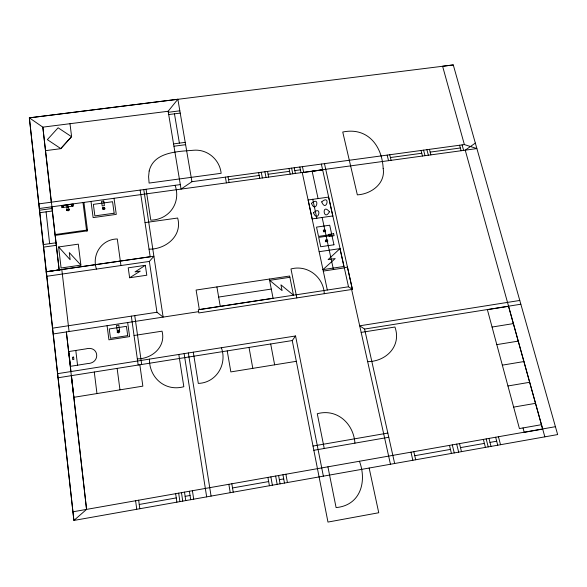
<?xml version="1.0" encoding="UTF-8"?>
<svg xmlns="http://www.w3.org/2000/svg" width="587" height="587" viewBox="0 0 587 587"><rect width="100%" height="100%" fill="white"/><g stroke="black" fill="none" stroke-linecap="round" stroke-linejoin="round"><path stroke-width="0.88" d="M327.275 240.875L326.555 241.55L325.8 240.853L326.269 240.222L327.223 240.641M325.11 230.918L324.398 231.586L323.642 230.896L324.112 230.265L325.066 230.691M58.003 377.786L292.245 340.555L295.562 335.969L323.364 476.16M168.146 111.266L177.861 99.247L191.927 181.699L181.06 189.102L168.146 111.266L42.836 127.144L29.35 117.848L46.696 276.294L149.355 261.428L153.897 256.248L46.197 271.781L73.896 520.442L557.65 434.571L453.274 64.93L29.35 117.848L73.896 520.442L86.56 509.391L71.438 375.651M322.975 269.616L343.916 266.469L339.968 248.624L328.104 259.608L335.206 258.551L322.967 269.587M117.987 330.459L117.084 332.11L118.332 332.983L119.777 331.692L118.464 330.386M475.345 143.089L465.234 150.169L544.846 436.845M145.327 265.331L135.047 271.891L140.271 271.121L129.632 277.754L128.223 267.833L145.327 265.331L146.794 275.222L129.632 277.754M72.935 511.798L555.427 426.69M139.236 504.468L176.261 497.915M185.125 496.345L190.049 495.472M232.525 487.958L268.67 481.567M279.346 479.674L283.712 478.904M414.76 455.717L450.449 449.4M460.487 447.624L484.4 443.39M489.976 442.407L496.697 441.219M541.449 424.694L519.422 428.561L487.386 309.679L508.547 306.319L542.667 429.104L524.22 432.362L523.024 427.93M313.003 446.039L387.838 433.067M313.84 450.288L388.777 437.264M513.632 407.114L535.461 403.342M507.931 385.975L529.613 382.298M502.318 365.151L523.853 361.563M367.66 361.658C386.268 361.511 401.691 346.007 394.941 327.025L361.159 332.403M496.785 344.628L518.211 341.12M77.55 365.195L87.646 363.566C100.817 363.155 99.13 345.244 85.849 348.891L68.774 351.554L70.491 366.31L77.55 365.195L75.796 350.461M492.067 327.047L513.346 323.606M296.332 361.313L230.852 371.909L227.22 350.894M137.321 358.87C151.989 358.995 166.202 346.653 162.027 331.171L134.041 335.507M57.548 373.677L295.562 335.969M519.781 300.456L359.699 325.814L364.578 329.058L520.845 304.227M52.478 328.177L156.971 312.24L163.135 317.112L143.771 189.579M272.984 298.255L199.323 309.554L196.102 290.044L289.64 276.022L293.485 295.18L280.946 284.842L282.083 290.602L269.587 280.248M347.453 267.166L352.398 289.384L348.509 286.786L198.325 309.767L198.846 312.944L352.398 289.384L324.472 163.641M53.124 333.966L198.641 311.668M269.609 280.344L289.897 277.291M218.65 297.059L271.216 289.083M344.276 267.643L347.504 267.158M323.261 271.077L344.32 267.907M319.152 251.698L339.968 248.624M149.032 249.167C165.659 249.468 182.674 235.893 177.656 218.026L145.04 222.612M80.896 265.119L61.092 267.995L58.627 246.958L78.291 244.163L80.896 265.119L69.288 252.593L70.147 259.733L58.663 246.951M150.169 256.732L46.197 271.781L61.811 269.536M55.105 234.536L87.368 229.994L87.478 230.838M55.2 235.372L87.558 230.823L83.912 202.412M43.497 247.134L56.337 245.329M43.218 244.581L56.051 242.783M39.27 208.524L476.893 148.577L464.376 144.585L191.927 181.699M67.079 206.932L61.738 207.666L61.496 205.648L73.199 204.049L73.448 206.052L68.077 206.793M67.153 207.556L68.158 207.416M38.757 203.902L180.312 184.597M228.548 179.651L259.168 175.469M268.098 174.251L289.574 171.316M294.813 170.597L300.441 169.826M390.399 157.543L421.759 153.258M430.154 152.106L460.347 147.983M39.454 210.219L52.133 208.502M39.733 212.707L52.412 210.982M173.561 143.896L185.221 142.362M173.943 146.229L185.617 144.695M45.478 150.661L60.718 148.687L71.614 136.617L69.978 123.703M168.315 112.278L179.835 110.818M168.689 114.56L180.224 113.093M29.35 117.848L177.861 99.247M453.274 64.93L442.605 66.265L464.376 144.585M462.094 144.894L463.62 150.397M459.592 145.238L461.111 150.734M429.427 149.347L430.887 154.88M426.903 149.685L428.356 155.225M423.557 150.147L425.01 155.68M498.436 436.743L500.52 444.711M421.033 150.485L422.479 156.032M495.663 437.234L497.739 445.21M488.949 438.416L491.011 446.406M486.168 438.907L488.223 446.898M483.38 439.399L485.427 447.397M389.709 154.755L391.089 160.332M459.489 443.611L461.477 451.645M387.163 155.1L388.543 160.677M456.686 444.11L458.667 452.144M452.284 444.887L454.25 452.929M449.473 445.379L451.432 453.428M413.82 451.667L415.699 459.775M410.981 452.166L412.852 460.274M364.578 329.058L394.647 463.51M351.628 289.501L390.45 464.251M321.36 164.066L348.509 286.786M318.051 198.465L312.137 171.235L322.63 169.863L302.276 172.651L327.326 290.029M322.146 217.52L333.438 269.543M312.739 199.213L316.841 218.283M369.15 468.037L378.747 512.745L327.972 522.07L292.245 340.555M302.452 166.642L303.662 172.307M299.84 166.994L301.05 172.666M324.295 293.698C323.481 276.947 307.39 264.502 290.983 268.956L296.817 297.917M359.449 461.257C367.036 481.575 360.587 505.356 336.094 507.586L327.92 466.819M354.93 443.148C353.66 423.733 337.151 408.266 317.281 413.732L324.244 448.483M294.212 167.765L295.408 173.436M291.6 168.124L292.788 173.796M288.987 168.476L290.169 174.156M267.525 171.397L268.67 177.098M264.891 171.756L266.028 177.465M261.244 172.255L262.374 177.964M258.61 172.615L259.733 178.323M269.36 279.067L273.072 298.306M270.695 343.982L274.635 364.828M285.884 474.237L287.425 482.543M228.02 176.782L229.084 182.528M282.949 474.751L284.482 483.064M225.364 177.142L226.421 182.887M278.583 475.521L280.109 483.842M275.641 476.042L277.159 484.363M249.02 347.431L252.806 368.357M270.871 476.879L272.375 485.214M267.921 477.4L269.418 485.735M216.897 286.918L220.264 306.363M221.38 347.724C227.418 364.233 216.383 382.819 198.311 383.406L193.292 352.171M174.464 113.827L179.395 143.125M231.828 483.769L233.23 492.163M228.849 484.297L230.236 492.691M175.124 185.301C181.192 202.823 169.291 219.663 150.8 220.176L146.082 189.263M188.339 352.956L211.078 496.096M184.127 353.623L206.668 496.873M178.815 354.467L183.826 386.716C165.27 391.83 149.208 377.837 149.45 359.119M192.419 490.717L193.71 499.177M189.41 491.253L190.694 499.713M140.146 190.078L150.177 256.783M184.494 492.119L185.763 500.586M149.355 261.428L156.971 312.24M181.478 492.647L182.74 501.122M178.661 493.146L179.916 501.621M175.638 493.682L176.885 502.164M134.761 315.63L141.68 364.49M139.838 364.784L142.854 386.143L73.823 397.311L71.313 375.673M131.327 316.151L138.187 365.041M114.025 198.289L116.277 214.38L93.128 217.601L91.007 201.444M127.658 322.579L129.61 336.608L108.925 339.822L107.076 325.734M120.951 265.544L117.297 238.975C101.756 239.1 91.557 254.626 96.444 269.088M138.664 500.205L139.809 508.746M135.612 500.74L136.749 509.289M117.129 368.387L119.975 389.841M82.987 202.537L86.634 230.955M94.287 372.019L96.965 393.561M71.944 204.217L72.23 206.22M67.835 204.782L68.18 207.622L69.457 209.581L68.826 210.616L67.938 210.806L66.412 209.999L67.182 207.754L66.837 204.922M62.684 205.487L62.926 207.497M61.804 269.514L69.075 331.523M51.81 206.807L59.148 269.903L42.836 127.144L51.274 202.199M70.961 371.549L66.36 331.941L86.56 509.391M46.079 211.848L49.638 243.678M383.164 168.337C385.725 183.584 371.145 194.121 357.344 194.855L342.749 132.031C367.264 126.895 382.064 145.532 383.164 168.337M329.446 211.797C323.43 222.224 321.485 202.177 329.446 211.797M321.705 201.884C326.299 213.118 330.987 193.71 321.705 201.884M311.477 203.329C316.041 214.585 320.803 195.141 311.477 203.329M313.495 212.773C318.095 224.102 322.85 204.511 313.495 212.773M149.164 171.015L148.592 176.672L149.098 183.071L221.145 173.297C219.765 159.671 207.468 149.032 193.695 150.243C177.971 151.541 153.779 151.725 149.164 171.015M325.477 240.171L325.337 241.25L325.829 241.815L327.597 241.558L327.825 240.883L327.238 239.914L325.477 240.171M323.32 230.221L323.672 231.85L325.433 231.594L325.668 230.933L325.081 229.965L323.32 230.221M117.782 331.251L117.921 332.271L119.007 332.103L118.875 331.09L117.782 331.251M102.681 207.805L102.446 208.877L102.901 209.434L104.728 209.185L105.022 208.517L104.508 207.556L102.681 207.805M103.121 208.099L103.246 209.031L104.288 208.891L104.163 207.959L103.121 208.099M71.519 136.668L60.799 148.599L47.349 139.647L58.113 127.79L71.519 136.668M69.435 209.522C67.997 211.525 63.506 209.332 69.435 209.522M63.337 206.235L62.802 206.514L63.337 206.235M72.069 205.237L71.489 205.12L72.069 205.237M73.61 357.094L72.421 357.285L72.693 359.626L73.881 359.442L73.61 357.094M119.491 330.158L117.187 330.518L116.512 325.477L118.816 325.125L119.491 330.158M127.717 335.632L110.488 338.295L109.255 328.962L126.432 326.321L127.717 335.632M333.966 244.786L320.7 246.738L318.697 237.383L331.919 235.453L333.966 244.786M333.658 233.692L328.691 234.411L329.124 236.392L334.091 235.673L333.658 233.692M331.743 234.47L318.514 236.4L316.525 227.125L329.711 225.217L331.743 234.47M332.77 215.95L312.196 218.9L308.153 199.969L328.595 197.093L332.77 215.95M114.157 213.22L94.874 215.899L93.355 204.364L112.557 201.723L114.157 213.22M103.767 201.055L101.566 201.356L102.182 205.956L104.391 205.648L103.767 201.055"/></g></svg>
